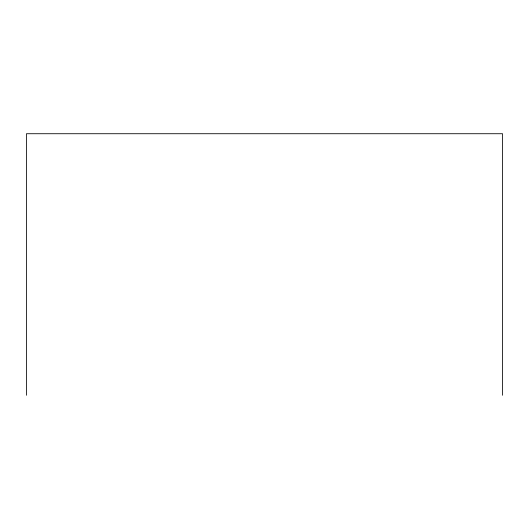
<?xml version="1.0" encoding="UTF-8"?>
<svg xmlns="http://www.w3.org/2000/svg" width="529" height="529" viewBox="0 0 529 529"><rect width="100%" height="100%" fill="white"/><g stroke="black" fill="none" stroke-linecap="round" stroke-linejoin="round"><path stroke-width="0.79" d="M502.55 395.275L502.55 133.725L26.45 133.725L26.45 395.275"/></g></svg>
